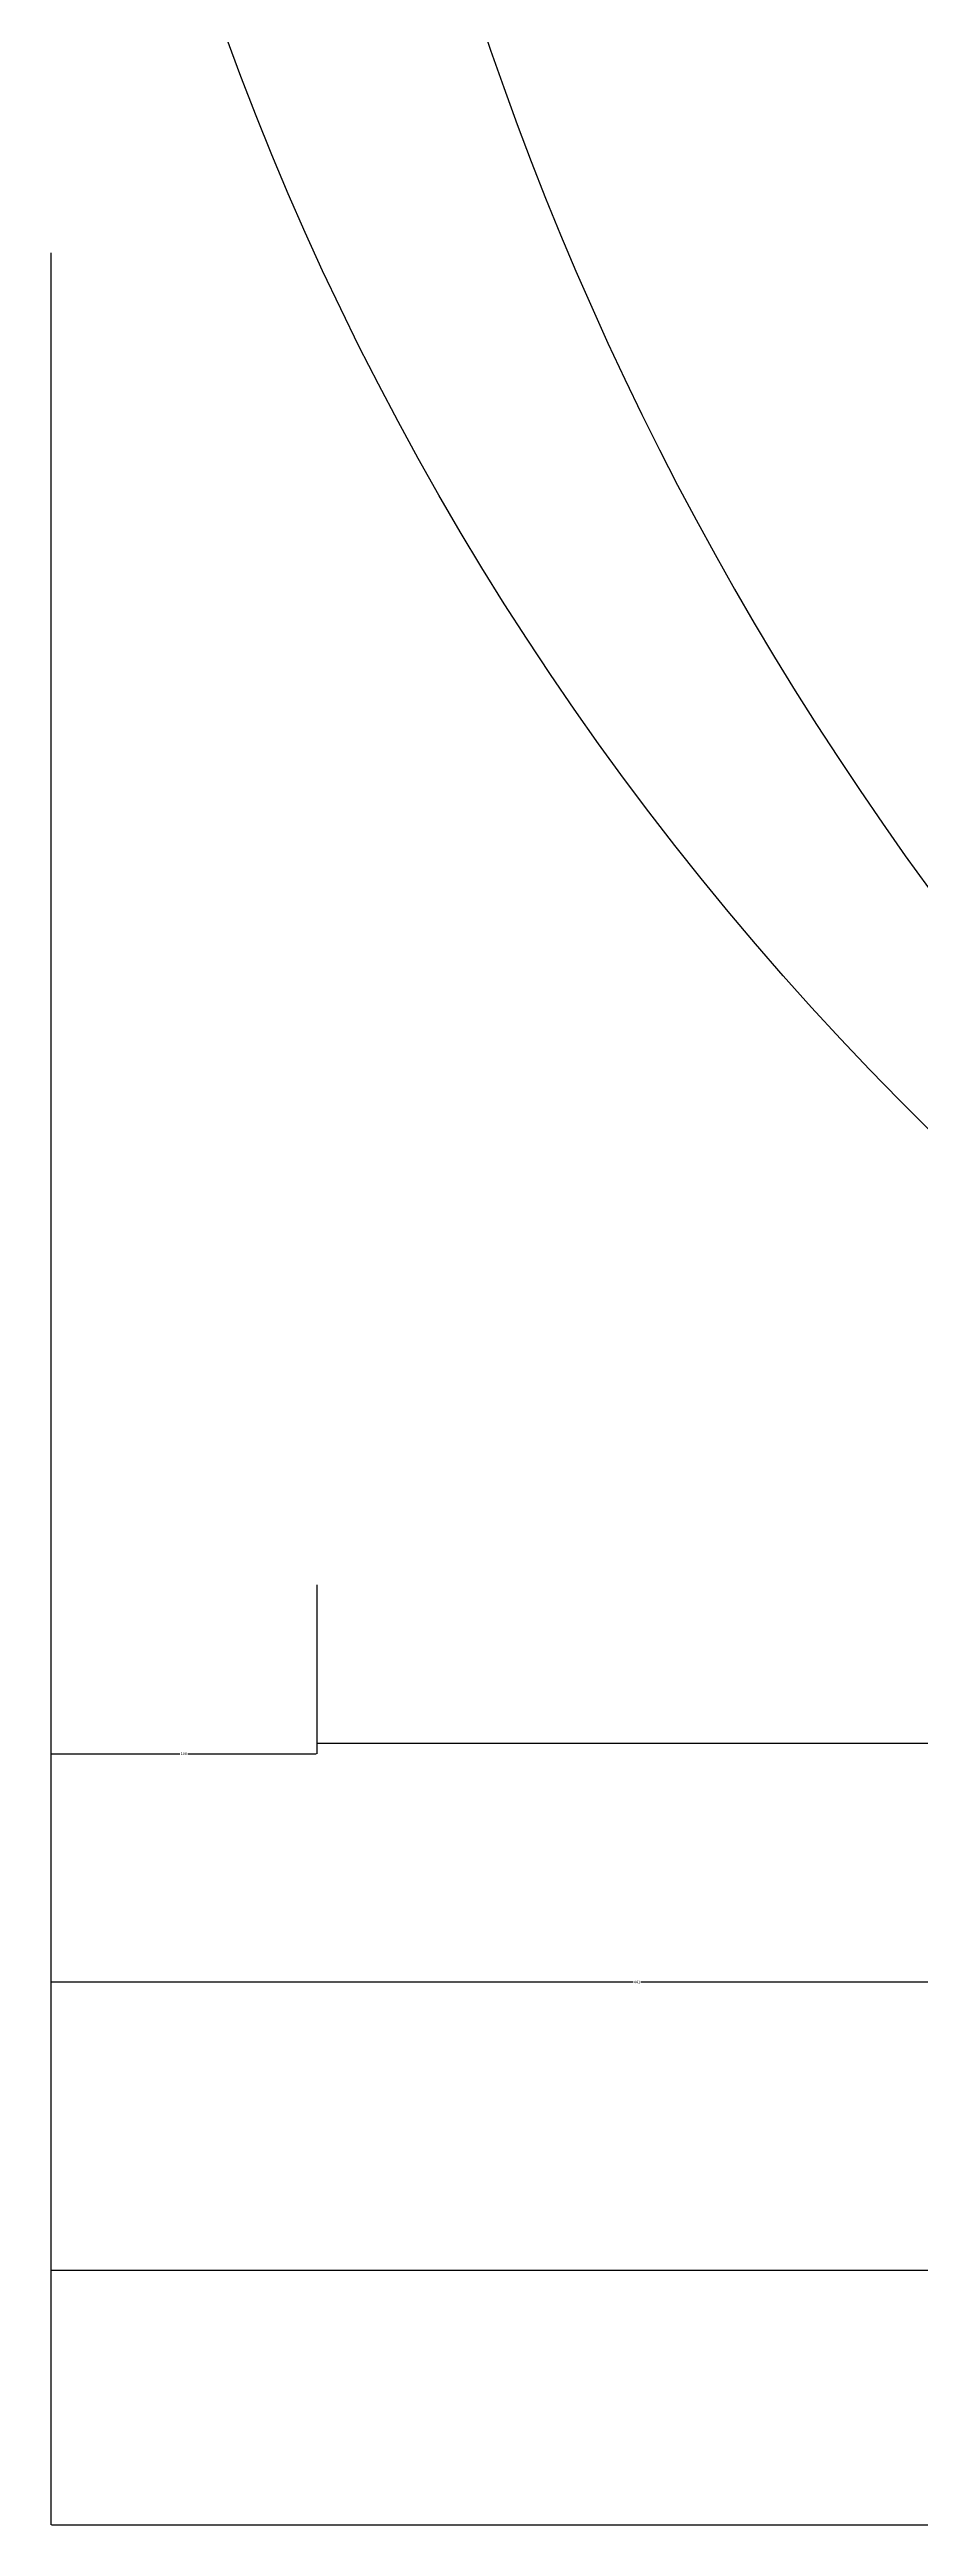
# Model space of a CAD drawing. Header units: metres. Extents: x 0 to 5442, y 0 to 7067.
# Drawn here: x 1281 to 1609, y 4726 to 5658 of the extents above; entities that cross this region are included whole.
import ezdxf

# ---------------------------------------------------------------- set-up
doc = ezdxf.new("R2010")
doc.units = ezdxf.units.M
doc.layers.add('4', color=4, linetype='Continuous')
doc.layers.add('DIM', color=3, linetype='Continuous')
doc.dimstyles.get("Standard").update_dxf_attribs({"dimtxt": 2.5, "dimasz": 2.5, "dimexe": 1.25, "dimexo": 0.625, "dimtad": 1, "dimcen": 2.5, "dimazin": 3, "dimtfac": 1, "dimtmove": 0, "dimatfit": 3})

# ---------------------------------------------------------------- blocks, each defined once
blk = doc.blocks.new('*D37')
for p, q in [((1281.52, 5080.12), (1281.52, 5016.65)), ((1381.52, 5080.12), (1381.52, 5016.65)), ((1281.77, 5016.65), (1330.02, 5016.65)), ((1333.02, 5016.65), (1381.27, 5016.65))]:
    blk.add_line(p, q)
at = {"layer": 'Defpoints'}
for p in [(1281.52, 5080.12), (1381.52, 5080.12), (1281.52, 5016.65)]:
    blk.add_point(p, dxfattribs=at)
at = {"layer": 'DIM', "insert": (1331.52, 5016.65), "char_height": 1, "attachment_point": 5}
blk.add_mtext('100', dxfattribs=at)
blk = doc.blocks.new('*D39')
for p, q in [((1381.52, 5080.12), (1381.52, 5020.66)), ((3729.52, 5080.12), (3729.52, 5020.66)), ((1381.77, 5020.66), (2553.52, 5020.66)), ((2557.52, 5020.66), (3729.27, 5020.66))]:
    blk.add_line(p, q)
at = {"layer": 'Defpoints'}
for p in [(1381.52, 5080.12), (3729.52, 5080.12), (1381.52, 5020.66)]:
    blk.add_point(p, dxfattribs=at)
at = {"layer": 'DIM', "insert": (2555.52, 5020.66), "char_height": 1, "attachment_point": 5}
blk.add_mtext('2348', dxfattribs=at)
blk = doc.blocks.new('*D41')
for p, q in [((1281.52, 5037.9), (1281.52, 4822.44)), ((2555.52, 4854.42), (2555.52, 4822.44)), ((1281.77, 4822.44), (1916.52, 4822.44)), ((1920.52, 4822.44), (2555.27, 4822.44))]:
    blk.add_line(p, q)
at = {"layer": 'Defpoints'}
for p in [(1281.52, 5037.9), (2555.52, 4854.42), (1281.52, 4822.44)]:
    blk.add_point(p, dxfattribs=at)
at = {"layer": 'DIM', "insert": (1918.52, 4822.44), "char_height": 1, "attachment_point": 5}
blk.add_mtext('1274', dxfattribs=at)
blk = doc.blocks.new('*D42')
for p, q in [((1281.52, 5581.15), (1281.52, 4726.7)), ((3829.52, 5581.15), (3829.52, 4726.7)), ((1281.77, 4726.7), (2553.52, 4726.7)), ((2557.52, 4726.7), (3829.27, 4726.7))]:
    blk.add_line(p, q)
at = {"layer": 'Defpoints'}
for p in [(1281.52, 5581.15), (3829.52, 5581.15), (1281.52, 4726.7)]:
    blk.add_point(p, dxfattribs=at)
at = {"layer": 'DIM', "insert": (2555.52, 4726.7), "char_height": 1, "attachment_point": 5}
blk.add_mtext('2548', dxfattribs=at)
blk = doc.blocks.new('*D43')
for p, q in [((1281.52, 5064.29), (1281.52, 4930.81)), ((1722.52, 4954.29), (1722.52, 4930.81)), ((1281.77, 4930.81), (1500.52, 4930.81)), ((1503.52, 4930.81), (1722.27, 4930.81))]:
    blk.add_line(p, q)
at = {"layer": 'Defpoints'}
for p in [(1281.52, 5064.29), (1722.52, 4954.29), (1281.52, 4930.81)]:
    blk.add_point(p, dxfattribs=at)
at = {"layer": 'DIM', "insert": (1502.02, 4930.81), "char_height": 1, "attachment_point": 5}
blk.add_mtext('441', dxfattribs=at)

msp = doc.modelspace()

# ---------------------------------------------------------------- linework, layer by layer
at = {"layer": '4'}
msp.add_lwpolyline([(1722.53, 6922.58), (1750.81, 6894.3, 0.43), (1750.81, 5184.65), (1722.53, 5156.37, -0.5)], format="xyb", close=True, dxfattribs=at)

# ---------------------------------------------------------------- dimensions: what is measured, and where the dimension line sits
at = {"layer": 'DIM'}
for base, p1, p2, picture, middle in [((1281.52, 4726.7), (1281.52, 5581.15), (3829.52, 5581.15), '*D42', (2555.52, 4726.7)), ((1281.52, 5016.65), (1281.52, 5080.12), (1381.52, 5080.12), '*D37', (1331.52, 5016.65)), ((1381.52, 5020.66), (1381.52, 5080.12), (3729.52, 5080.12), '*D39', (2555.52, 5020.66)), ((1281.52, 4930.81), (1281.52, 5064.29), (1722.52, 4954.29), '*D43', (1502.02, 4930.81)), ((1281.52, 4822.44), (1281.52, 5037.9), (2555.52, 4854.42), '*D41', (1918.52, 4822.44))]:
    dim = msp.add_linear_dim(base=base, p1=p1, p2=p2, dimstyle='Standard', dxfattribs=at)
    dim.commit()
    dim.dimension.update_dxf_attribs({"geometry": picture, "text_midpoint": middle})

doc.saveas('drawing.dxf')
